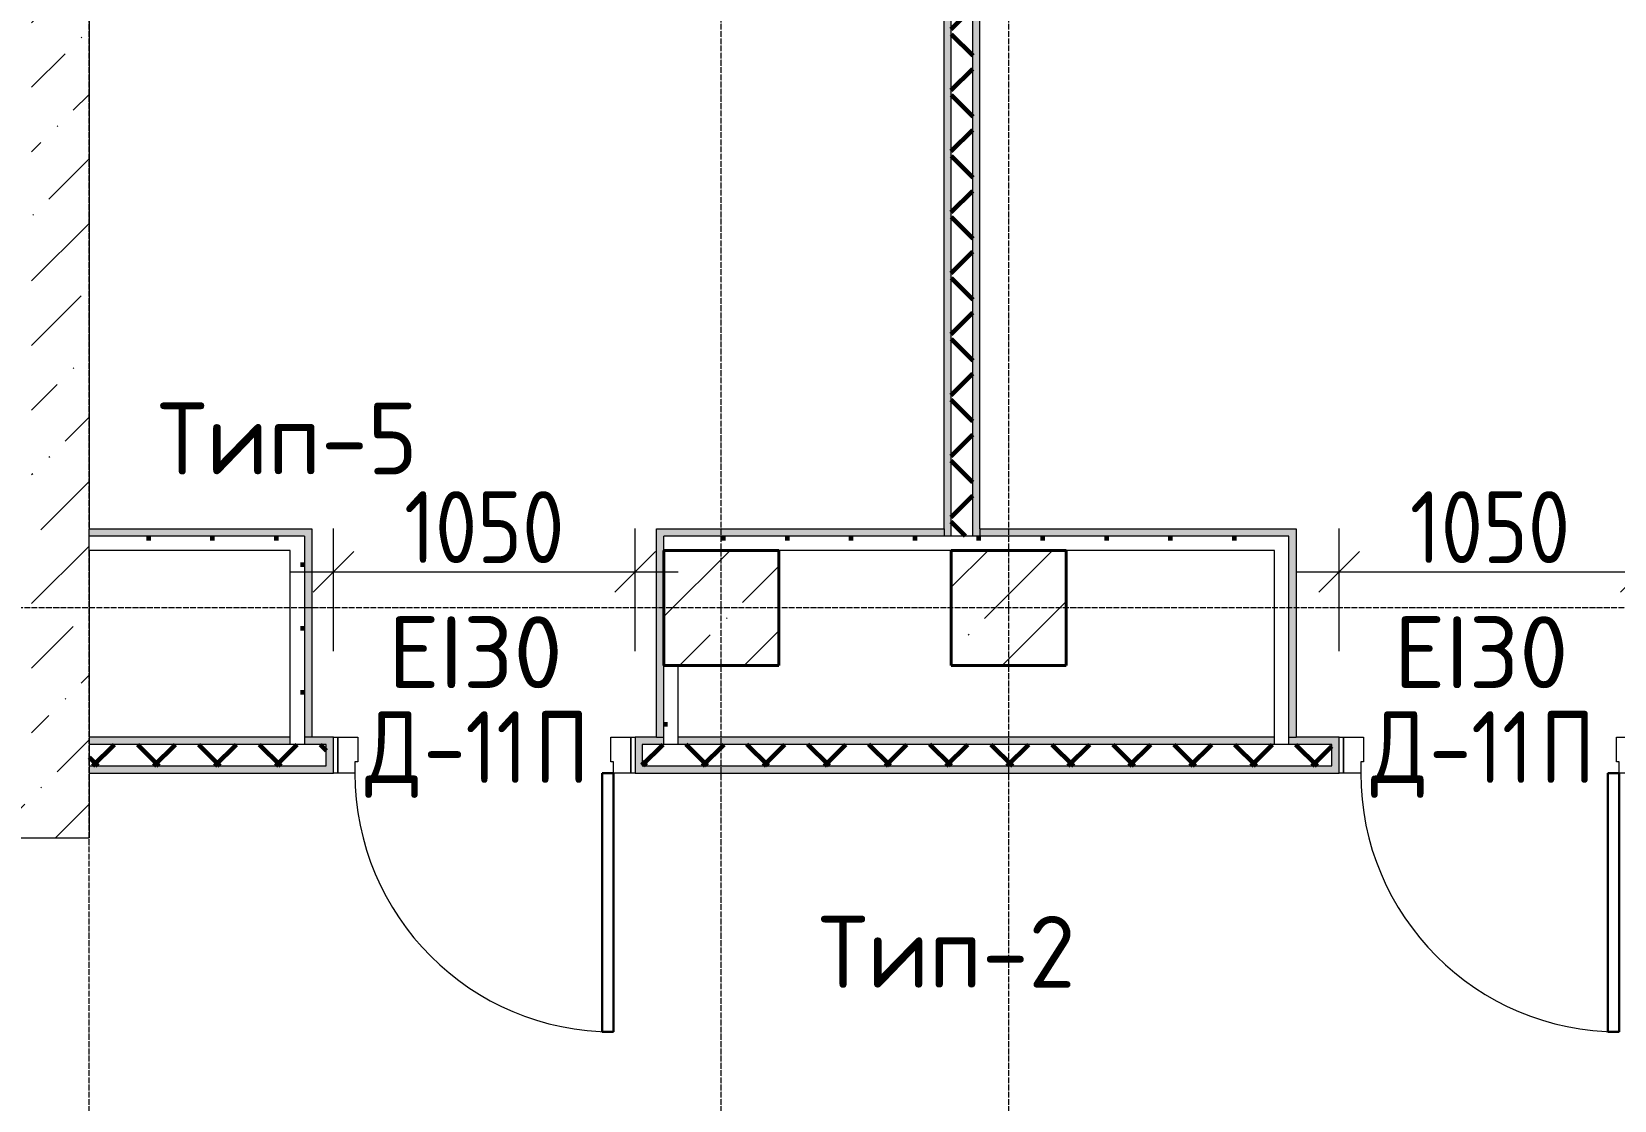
# Model space of a CAD drawing. Header units: millimetres. Extents: x -60946 to 138510, y -262288 to 24501.
# Drawn here: x 12409 to 17917, y -248622 to -244904 of the extents above; entities that cross this region are included whole.
import ezdxf

# ---------------------------------------------------------------- set-up
doc = ezdxf.new("R2010")
doc.units = ezdxf.units.MM
doc.linetypes.add('ADSK_Линия сетки', pattern=[25, 20, -2.5, 0, -2.5])
for name, color, linetype, lineweight in [('2)Тип-2', 3, 'Continuous', 60), ('2)Тип-5', 1, 'Continuous', 60), ('Двери', 7, 'Continuous', 9), ('Марки дверей', 7, 'Continuous', 20), ('Несущие колонны', 7, 'Continuous', 18), ('Оси', 7, 'Continuous', 9), ('Размеры', 7, 'Continuous', 9), ('Стены наружные', 7, 'Continuous', 18), ('Стены несущие', 7, 'Continuous', 30), ('Стены отделка', 7, 'Continuous', 30), ('Стены штриховка', 7, 'Continuous', 9)]:
    doc.layers.add(name, color=color, linetype=linetype, lineweight=lineweight)
doc.styles.add('GOST Common_2', font='', dxfattribs={"width": 0.9, "height": 250})
doc.styles.add('GOST Common_4', font='', dxfattribs={"height": 250})
doc.styles.add('ISOCPEUR', font='isocpeur.ttf', dxfattribs={"height": 250})
doc.styles.get('GOST Common_2').set_extended_font_data('GOST Common')
doc.styles.get('GOST Common_4').set_extended_font_data('GOST Common')
doc.dimstyles.new('ADSK_Основной_2_5_мм', dxfattribs={"dimscale": 304.8, "dimtxt": 251.428749, "dimasz": 0.463911, "dimexe": 0.492126, "dimexo": 0.984252, "dimgap": 0.098425, "dimtad": 1, "dimrnd": 0.01, "dimdsep": 46, "dimtxsty": 'GOST Common_2', "dimblk1": 'OBLIQUE', "dimblk2": 'OBLIQUE', "dimsah": 1, "dimcen": 0.09, "dimdle": 0.492126, "dimazin": 2, "dimtfac": 1, "dimtdec": 4, "dimtix": 1, "dimtmove": 0, "dimatfit": 3, "dimfxl": 1, "dimtvp": 1, "dimtolj": 1, "dimtzin": 0, "dimlwd": 20, "dimlwe": 20, "dimarcsym": 2})
pattern_1 = [(45, (9.36, -250313.7), (-224.5064, 224.5064), []), (45, (233.87, -250313.7), (-224.5064, 224.5064), [396.875, -79.375, 3.353, -76.022])]
pattern_2 = [(45, (9.36, -250313.7), (84.1895, 308.696), [396.875, -79.375, 3.353, -76.022])]
pattern_3 = [(45, (9.36, -250313.7), (-106.066, 106.066), []), (135, (9.36, -250313.7), (-106.066, -106.066), [])]
pattern_4 = [(0, (9.36, -250313.7), (111.125, 111.125), [55.562, -166.687]), (90, (37.14, -250341.49), (-111.125, 111.125), [55.562, -166.687])]

# ---------------------------------------------------------------- blocks, each defined once
blk = doc.blocks.new('ADSK_КолоннаЖБ_Прямоугольная - 400x400 мм-1807143-Маркировочный 5-й')
at = {"layer": 'Несущие колонны', "lineweight": 40}
for p, q in [((-200, 200), (200, 200)), ((-200, -200), (-200, 200)), ((200, 200), (200, -200)), ((200, -200), (-200, -200))]:
    blk.add_line(p, q, dxfattribs=at)
blk = doc.blocks.new('Дверь однопольная противопожарная - Д-11П 1100х2200 Дверной блок однопольный глухой_ EI30_ правое открывание-2274260-Маркировочный 5-й')
at = {"layer": 'Двери', "lineweight": 30}
for p, q in [((-450, 962.5), (-410, 962.5)), ((-450, 62.5), (-450, 962.5)), ((-410, 962.5), (-410, 62.5)), ((-410, 62.5), (-450, 62.5))]:
    blk.add_line(p, q, dxfattribs=at)
at = {"layer": 'Двери'}
for p, q in [((-525, 62.5), (-510, 62.5)), ((-525, -62.5), (-525, 62.5)), ((-510, 62.5), (-450, 62.5)), ((-510, -62.5), (-510, 62.5)), ((-510, 62.5), (-510, -62.5)), ((-450, 62.5), (-450, 22.5)), ((450, 62.5), (510, 62.5)), ((450, 22.5), (450, 62.5)), ((510, 62.5), (510, -62.5)), ((510, 62.5), (525, 62.5)), ((510, -62.5), (510, 62.5)), ((525, 62.5), (525, -62.5)), ((-450, 22.5), (-440, 22.5)), ((-440, 22.5), (-440, -62.5)), ((440, 22.5), (450, 22.5)), ((440, -62.5), (440, 22.5)), ((-510, -62.5), (-525, -62.5)), ((-440, -62.5), (-510, -62.5)), ((510, -62.5), (440, -62.5)), ((525, -62.5), (510, -62.5))]:
    blk.add_line(p, q, dxfattribs=at)
blk.add_arc((-450, 62.5), 900, 0, 90, dxfattribs=at)
blk = doc.blocks.new('_Oblique')
at = {"color": 0, "linetype": 'ByBlock', "lineweight": -2}
blk.add_line((-0.5, -0.5), (0.5, 0.5), dxfattribs=at)
blk = doc.blocks.new('*D6863')
at = {"layer": 'Defpoints', "color": 0, "transparency": 16777216}
for p in [(14509.4, -246782.8), (13459.4, -247358.7), (14509.4, -247358.7)]:
    blk.add_point(p, dxfattribs=at)
at = {"layer": 'Размеры', "color": 0, "lineweight": 20, "transparency": 16777216}
for p, q in [((13459.4, -247058.7), (13459.4, -246632.8)), ((14509.4, -247058.7), (14509.4, -246632.8)), ((13309.4, -246782.8), (14659.4, -246782.8))]:
    blk.add_line(p, q, dxfattribs=at)
at = {"layer": 'Размеры', "color": 0, "lineweight": 20, "transparency": 16777216, "xscale": 141.4, "yscale": 141.4, "zscale": 141.4, "rotation": 180}
blk.add_blockref('_Oblique', (13459.4, -246782.8), dxfattribs=at)
at = {"layer": 'Размеры', "color": 0, "lineweight": 20, "transparency": 16777216, "xscale": 141.4, "yscale": 141.4, "zscale": 141.4}
blk.add_blockref('_Oblique', (14509.4, -246782.8), dxfattribs=at)
at = {"layer": 'Размеры', "color": 0, "lineweight": 9, "transparency": 16777216, "insert": (13984.4, -246627.8), "char_height": 250, "width": 700.591, "attachment_point": 5, "style": 'GOST Common_2'}
blk.add_mtext('\\A1;1050', dxfattribs=at)
blk = doc.blocks.new('*D6864')
at = {"layer": 'Defpoints', "color": 0, "transparency": 16777216}
for p in [(18009.4, -246782.8), (16959.4, -247358.7), (18009.4, -247358.7)]:
    blk.add_point(p, dxfattribs=at)
at = {"layer": 'Размеры', "color": 0, "lineweight": 20, "transparency": 16777216}
for p, q in [((16959.4, -247058.7), (16959.4, -246632.8)), ((18009.4, -247058.7), (18009.4, -246632.8)), ((16809.4, -246782.8), (18159.4, -246782.8))]:
    blk.add_line(p, q, dxfattribs=at)
at = {"layer": 'Размеры', "color": 0, "lineweight": 20, "transparency": 16777216, "xscale": 141.4, "yscale": 141.4, "zscale": 141.4, "rotation": 180}
blk.add_blockref('_Oblique', (16959.4, -246782.8), dxfattribs=at)
at = {"layer": 'Размеры', "color": 0, "lineweight": 20, "transparency": 16777216, "xscale": 141.4, "yscale": 141.4, "zscale": 141.4}
blk.add_blockref('_Oblique', (18009.4, -246782.8), dxfattribs=at)
at = {"layer": 'Размеры', "color": 0, "lineweight": 9, "transparency": 16777216, "insert": (17484.4, -246627.8), "char_height": 250, "width": 700.591, "attachment_point": 5, "style": 'GOST Common_2'}
blk.add_mtext('\\A1;1050', dxfattribs=at)

msp = doc.modelspace()

# ---------------------------------------------------------------- hatches: boundary and pattern name
at = {"layer": '2)Тип-2'}
for points in [[(15609.3615, -246658.7359), (15609.3615, -240958.7359), (15584.3615, -240958.7359), (15584.3615, -246658.7359)], [(15684.3615, -246658.7359), (15709.3615, -246658.7359), (15709.3615, -241108.7359), (15684.3615, -241108.7359), (15684.3615, -246633.7359)]]:
    msp.add_hatch(color=256, dxfattribs=at).paths.add_polyline_path(points)
h = msp.add_hatch(dxfattribs=at)
h.set_pattern_fill('FP_4', color=256, style=0, pattern_type=2)
h.set_pattern_definition(pattern_3)
h.paths.add_polyline_path([(15684.3615, -246658.7359), (15684.3615, -241108.7359), (15609.3615, -241108.7359), (15609.3615, -246658.7359)])
h = msp.add_hatch(color=256, dxfattribs=at)
h.paths.add_polyline_path([(25334.3615, -247483.7359), (25359.3615, -247483.7359), (25359.3615, -247358.7359), (25209.3615, -247358.7359), (25209.3615, -247383.7359), (25334.3615, -247383.7359), (25334.3615, -247458.7359)])
h.paths.add_polyline_path([(26584.3615, -247483.7359), (26584.3615, -247383.7359), (26709.3615, -247383.7359), (26709.3615, -247358.7359), (26559.3615, -247358.7359), (26559.3615, -247483.7359)])
h.paths.add_polyline_path([(31809.3615, -247483.7359), (31834.3615, -247483.7359), (31834.3615, -247358.7359), (31684.3615, -247358.7359), (31684.3615, -247383.7359), (31809.3615, -247383.7359), (31809.3615, -247458.7359)])
h.paths.add_polyline_path([(33034.3615, -247483.7359), (33059.3615, -247483.7359), (33059.3615, -247383.7359), (33159.3615, -247383.7359), (33159.3615, -247358.7359), (33034.3615, -247358.7359)])
h.paths.add_polyline_path([(18009.3615, -247483.7359), (18034.3615, -247483.7359), (18034.3615, -247383.7359), (18184.3615, -247383.7359), (18184.3615, -247358.7359), (18009.3615, -247358.7359)])
h.paths.add_polyline_path([(16959.3615, -247483.7359), (16959.3615, -247358.7359), (16784.3615, -247358.7359), (16784.3615, -247383.7359), (16934.3615, -247383.7359), (16934.3615, -247483.7359)])
h.paths.add_polyline_path([(14534.3615, -247483.7359), (14534.3615, -247383.7359), (14609.3615, -247383.7359), (14609.3615, -247358.7359), (14509.3615, -247358.7359), (14509.3615, -247483.7359)])
h.paths.add_polyline_path([(13459.3615, -247483.7359), (13459.3615, -247358.7359), (13359.3615, -247358.7359), (13359.3615, -247383.7359), (13434.3615, -247383.7359), (13434.3615, -247483.7359)])
h.paths.add_polyline_path([(19409.3615, -247483.7359), (19434.3615, -247483.7359), (19434.3615, -247358.7359), (19309.3615, -247358.7359), (19309.3615, -247383.7359), (19409.3615, -247383.7359), (19409.3615, -247458.7359)])
h.paths.add_polyline_path([(20484.3615, -247483.7359), (20509.3615, -247483.7359), (20509.3615, -247383.7359), (20609.3615, -247383.7359), (20609.3615, -247358.7359), (20484.3615, -247358.7359)])
h.paths.add_polyline_path([(34409.3615, -247383.7359), (34409.3615, -247358.7359), (33209.3615, -247358.7359), (33209.3615, -247383.7359), (34026.3216, -247383.7359)])
h.paths.add_polyline_path([(29184.3615, -247383.7359), (30684.3615, -247383.7359), (30684.3615, -247358.7359), (29184.3615, -247358.7359)])
h.paths.add_polyline_path([(30734.3615, -247383.7359), (31634.3615, -247383.7359), (31634.3615, -247358.7359), (30734.3615, -247358.7359)])
h.paths.add_polyline_path([(14659.3615, -247383.7359), (16734.3615, -247383.7359), (16734.3615, -247358.7359), (14659.3615, -247358.7359)])
h.paths.add_polyline_path([(26759.3615, -247383.7359), (29134.3615, -247383.7359), (29134.3615, -247358.7359), (26759.3615, -247358.7359)])
h.paths.add_polyline_path([(23184.3615, -247383.7359), (24684.3615, -247383.7359), (24684.3615, -247358.7359), (23184.3615, -247358.7359)])
h.paths.add_polyline_path([(18234.3615, -247383.7359), (19259.3615, -247383.7359), (19259.3615, -247358.7359), (18234.3615, -247358.7359)])
h.paths.add_polyline_path([(25159.3615, -247383.7359), (25159.3615, -247358.7359), (24734.3615, -247358.7359), (24734.3615, -247383.7359)])
h.paths.add_polyline_path([(22475.0131, -247383.7359), (23134.3615, -247383.7359), (23134.3615, -247358.7359), (20659.3615, -247358.7359), (20659.3615, -247383.7359)])
h.paths.add_polyline_path([(13309.3615, -247383.7359), (13309.3615, -247358.7359), (12609.3615, -247358.7359), (12609.3615, -247383.7359)])
h = msp.add_hatch(dxfattribs=at)
h.set_pattern_fill('FP_4', color=256, style=0, pattern_type=2)
h.set_pattern_definition(pattern_3)
h.paths.add_polyline_path([(34434.3615, -247458.7359), (34434.3615, -247383.7359), (33059.3615, -247383.7359), (33059.3615, -247458.7359), (34409.3615, -247458.7359)])
h.paths.add_polyline_path([(26584.3615, -247458.7359), (31809.3615, -247458.7359), (31809.3615, -247383.7359), (26584.3615, -247383.7359)])
h.paths.add_polyline_path([(25334.3615, -247458.7359), (25334.3615, -247383.7359), (20509.3615, -247383.7359), (20509.3615, -247458.7359), (22475.0131, -247458.7359)])
h.paths.add_polyline_path([(16934.3615, -247458.7359), (16934.3615, -247383.7359), (14534.3615, -247383.7359), (14534.3615, -247458.7359), (16699.3589, -247458.7359)])
h.paths.add_polyline_path([(18034.3615, -247458.7359), (19409.3615, -247458.7359), (19409.3615, -247383.7359), (18034.3615, -247383.7359)])
h.paths.add_polyline_path([(12609.3615, -247458.7359), (13434.3615, -247458.7359), (13434.3615, -247383.7359), (12609.3615, -247383.7359)])
h = msp.add_hatch(color=256, dxfattribs=at)
h.paths.add_polyline_path([(25334.3615, -247483.7359), (25334.3615, -247458.7359), (20509.3615, -247458.7359), (20509.3615, -247483.7359), (22475.0131, -247483.7359)])
h.paths.add_polyline_path([(34434.3615, -247483.7359), (34434.3615, -247458.7359), (33059.3615, -247458.7359), (33059.3615, -247483.7359), (34409.3615, -247483.7359)])
h.paths.add_polyline_path([(26584.3615, -247483.7359), (31809.3615, -247483.7359), (31809.3615, -247458.7359), (26584.3615, -247458.7359)])
h.paths.add_polyline_path([(16699.3589, -247483.7359), (16934.3615, -247483.7359), (16934.3615, -247458.7359), (14534.3615, -247458.7359), (14534.3615, -247483.7359)])
h.paths.add_polyline_path([(19409.3615, -247483.7359), (19409.3615, -247458.7359), (18034.3615, -247458.7359), (18034.3615, -247483.7359), (18143.2725, -247483.7359)])
h.paths.add_polyline_path([(12609.3615, -247483.7359), (13434.3615, -247483.7359), (13434.3615, -247458.7359), (12609.3615, -247458.7359)])
at = {"layer": '2)Тип-5', "true_color": 0xd50000}
for points in [[(13384.3615, -246658.7359), (13384.3615, -246633.7359), (12609.3615, -246633.7359), (12609.3615, -246658.7359), (13359.3615, -246658.7359)], [(13384.3615, -247358.7359), (13384.3615, -246658.7359), (13359.3615, -246658.7359), (13359.3615, -247358.7359)], [(14609.3615, -247358.7359), (14609.3615, -246633.7359), (14584.3615, -246633.7359), (14584.3615, -247358.7359)], [(16784.3615, -247358.7359), (16809.3615, -247358.7359), (16809.3615, -246658.7359), (16784.3615, -246658.7359), (16784.3615, -247220.452)]]:
    msp.add_hatch(color=12, dxfattribs=at).paths.add_polyline_path(points)
h = msp.add_hatch(dxfattribs=at)
h.set_pattern_fill('FP_8', color=12, style=0, pattern_type=2)
h.set_pattern_definition(pattern_4)
h.paths.add_polyline_path([(13359.3615, -246708.7359), (13359.3615, -246658.7359), (12609.3615, -246658.7359), (12609.3615, -246708.7359), (13309.3615, -246708.7359)])
h = msp.add_hatch(color=12, dxfattribs=at)
h.paths.add_polyline_path([(16809.3615, -246658.7359), (16809.3615, -246633.7359), (15709.3615, -246633.7359), (15709.3615, -246658.7359), (16784.3615, -246658.7359)])
h.paths.add_polyline_path([(14609.3615, -246658.7359), (15584.3615, -246658.7359), (15584.3615, -246633.7359), (14609.3615, -246633.7359)])
h = msp.add_hatch(dxfattribs=at)
h.set_pattern_fill('FP_8', color=12, style=0, pattern_type=2)
h.set_pattern_definition(pattern_4)
h.paths.add_polyline_path([(14659.3615, -247383.7359), (14659.3615, -247108.7359), (14609.3615, -247108.7359), (14609.3615, -247383.7359)])
h.paths.add_polyline_path([(14609.3615, -246708.7359), (14659.3615, -246708.7359), (14659.3615, -246658.7359), (14609.3615, -246658.7359)])
h = msp.add_hatch(dxfattribs=at)
h.set_pattern_fill('FP_8', color=12, style=0, pattern_type=2)
h.set_pattern_definition(pattern_4)
h.paths.add_polyline_path([(16784.3615, -246708.7359), (16784.3615, -246658.7359), (14659.3615, -246658.7359), (14659.3615, -246708.7359), (16734.3615, -246708.7359)])
h = msp.add_hatch(dxfattribs=at)
h.set_pattern_fill('FP_8', color=12, style=0, pattern_type=2)
h.set_pattern_definition(pattern_4)
h.paths.add_polyline_path([(13359.3615, -247383.7359), (13359.3615, -246708.7359), (13309.3615, -246708.7359), (13309.3615, -247383.7359)])
at = {"layer": 'Несущие колонны', "lineweight": 9}
h = msp.add_hatch(dxfattribs=at)
h.set_pattern_fill('FP_1', color=256, style=0, pattern_type=2)
h.set_pattern_definition(pattern_1)
h.paths.add_polyline_path([(14659.3615, -247108.7359), (15009.3615, -247108.7359), (15009.3615, -246708.7359), (14609.3615, -246708.7359), (14609.3615, -247108.7359)])
h = msp.add_hatch(dxfattribs=at)
h.set_pattern_fill('FP_1', color=256, style=0, pattern_type=2)
h.set_pattern_definition(pattern_1)
h.paths.add_polyline_path([(15609.3615, -247108.7359), (16009.3615, -247108.7359), (16009.3615, -246708.7359), (15609.3615, -246708.7359)])
at = {"layer": 'Стены наружные', "lineweight": 9}
h = msp.add_hatch(dxfattribs=at)
h.set_pattern_fill('FP_2', color=256, style=0, pattern_type=2)
h.set_pattern_definition(pattern_2)
h.paths.add_polyline_path([(12409.3615, -247508.7359), (12609.3615, -247508.7359), (12609.3615, -239308.7359), (12409.3615, -239308.7359), (12409.3615, -247220.452)])
h = msp.add_hatch(dxfattribs=at)
h.set_pattern_fill('FP_2', color=256, style=0, pattern_type=2)
h.set_pattern_definition(pattern_2)
h.paths.add_polyline_path([(9894.3615, -247708.7359), (9894.3615, -247508.7359), (9009.3615, -247508.7359), (9009.3615, -247708.7359), (9479.7911, -247708.7359)])
h.paths.add_polyline_path([(12609.3615, -247708.7359), (12609.3615, -247508.7359), (11444.3615, -247508.7359), (11444.3615, -247708.7359)])

# ---------------------------------------------------------------- linework, layer by layer
at = {"layer": 'Несущие колонны', "lineweight": 9}
for p, q in [((14659.3615, -246708.7359), (14609.3615, -246708.7359)), ((14609.3615, -247108.7359), (14609.3615, -246708.7359)), ((15009.3615, -246708.7359), (14659.3615, -246708.7359)), ((15009.3615, -246708.7359), (15009.3615, -247108.7359)), ((16009.3615, -246708.7359), (15609.3615, -246708.7359)), ((15609.3615, -247108.7359), (15609.3615, -246708.7359)), ((16009.3615, -246708.7359), (16009.3615, -247108.7359)), ((14659.3615, -247108.7359), (14609.3615, -247108.7359)), ((15009.3615, -247108.7359), (14659.3615, -247108.7359)), ((16009.3615, -247108.7359), (15609.3615, -247108.7359))]:
    msp.add_line(p, q, dxfattribs=at)
at = {"layer": 'Оси', "color": 253, "linetype": 'ADSK_Линия сетки', "lineweight": 5, "true_color": 0xaaaaaa}
for p, q in [((12609.3615, -261287.5872), (12609.3615, -240286.2598)), ((14809.3615, -261287.5872), (14809.3615, -240286.2598)), ((15809.3615, -261287.5872), (15809.3615, -240286.2598)), ((62528.5982, -246908.7359), (-25230.7352, -246908.7359))]:
    msp.add_line(p, q, dxfattribs=at)
at = {"layer": 'Стены несущие', "lineweight": 9}
for p, q in [((12609.3615, -240958.7359), (12609.3615, -246633.7359)), ((15584.3615, -246633.7359), (15584.3615, -240958.7359)), ((15709.3615, -246633.7359), (15709.3615, -241108.7359)), ((12609.3615, -246708.7359), (12609.3615, -247358.7359)), ((13309.3615, -246708.7359), (12609.3615, -246708.7359)), ((13309.3615, -247358.7359), (13309.3615, -246708.7359)), ((16734.3615, -246708.7359), (14659.3615, -246708.7359)), ((16734.3615, -247358.7359), (16734.3615, -246708.7359)), ((14659.3615, -247358.7359), (14659.3615, -247108.7359)), ((13309.3615, -247358.7359), (12609.3615, -247358.7359)), ((13459.3615, -247358.7359), (13384.3615, -247358.7359)), ((14584.3615, -247358.7359), (14509.3615, -247358.7359)), ((16734.3615, -247358.7359), (14659.3615, -247358.7359)), ((16959.3615, -247358.7359), (16809.3615, -247358.7359)), ((12609.3615, -247483.7359), (12609.3615, -247708.7359)), ((12609.3615, -247483.7359), (13459.3615, -247483.7359)), ((14509.3615, -247483.7359), (16959.3615, -247483.7359)), ((11444.3615, -247708.7359), (12609.3615, -247708.7359))]:
    msp.add_line(p, q, dxfattribs=at)
at = {"layer": 'Стены отделка', "lineweight": 9}
for p, q in [((12609.3615, -246633.7359), (13384.3615, -246633.7359)), ((13384.3615, -246633.7359), (13384.3615, -247358.7359)), ((14584.3615, -247358.7359), (14584.3615, -246633.7359)), ((14584.3615, -246633.7359), (15584.3615, -246633.7359)), ((15709.3615, -246633.7359), (16809.3615, -246633.7359)), ((16809.3615, -246633.7359), (16809.3615, -247358.7359))]:
    msp.add_line(p, q, dxfattribs=at)
at = {"layer": 'Стены штриховка', "lineweight": 9}
for p, q in [((15609.3615, -246658.7359), (15609.3615, -240708.7359)), ((15684.3615, -246658.7359), (15684.3615, -241108.7359)), ((12609.3615, -246708.7359), (12609.3615, -246633.7359)), ((13359.3615, -246658.7359), (12609.3615, -246658.7359)), ((13359.3615, -246658.7359), (13359.3615, -247383.7359)), ((14609.3615, -247383.7359), (14609.3615, -246658.7359)), ((16784.3615, -246658.7359), (14609.3615, -246658.7359)), ((15584.3615, -246633.7359), (15584.3615, -246658.7359)), ((15709.3615, -246633.7359), (15709.3615, -246658.7359)), ((16784.3615, -247383.7359), (16784.3615, -246658.7359)), ((14609.3615, -246708.7359), (14659.3615, -246708.7359)), ((14659.3615, -247108.7359), (14609.3615, -247108.7359)), ((12609.3615, -247358.7359), (12609.3615, -247483.7359)), ((13434.3615, -247383.7359), (12609.3615, -247383.7359)), ((13309.3615, -247383.7359), (13309.3615, -247358.7359)), ((13384.3615, -247358.7359), (13359.3615, -247358.7359)), ((13434.3615, -247458.7359), (13434.3615, -247383.7359)), ((16934.3615, -247383.7359), (14534.3615, -247383.7359)), ((14534.3615, -247383.7359), (14534.3615, -247458.7359)), ((14584.3615, -247358.7359), (14609.3615, -247358.7359)), ((14659.3615, -247383.7359), (14659.3615, -247358.7359)), ((16734.3615, -247383.7359), (16734.3615, -247358.7359)), ((16784.3615, -247358.7359), (16809.3615, -247358.7359)), ((16934.3615, -247458.7359), (16934.3615, -247383.7359)), ((12609.3615, -247458.7359), (13434.3615, -247458.7359)), ((14534.3615, -247458.7359), (16934.3615, -247458.7359))]:
    msp.add_line(p, q, dxfattribs=at)

# ---------------------------------------------------------------- block references
at = {"layer": 'Двери', "color": 8, "true_color": 0x7f7f7f, "rotation": 180}
for p in [(13984.3615, -247421.2359), (17484.3615, -247421.2359)]:
    msp.add_blockref('Дверь однопольная противопожарная - Д-11П 1100х2200 Дверной блок однопольный глухой_ EI30_ правое открывание-2274260-Маркировочный 5-й', p, dxfattribs=at)
at = {"layer": 'Несущие колонны', "lineweight": 40, "rotation": 89.9999999999999}
for p in [(14809.3615, -246908.7359), (15809.3615, -246908.7359)]:
    msp.add_blockref('ADSK_КолоннаЖБ_Прямоугольная - 400x400 мм-1807143-Маркировочный 5-й', p, dxfattribs=at)

# ---------------------------------------------------------------- texts
at = {"layer": '2)Тип-2', "color": 116, "lineweight": 30, "true_color": 0x008040, "insert": (15148.4241, -247980.1269), "char_height": 250, "width": 673.4175, "attachment_point": 1, "style": 'GOST Common_4'}
msp.add_mtext('Тип-2', dxfattribs=at)
at = {"layer": '2)Тип-5', "color": 116, "lineweight": 30, "true_color": 0x008040, "insert": (12848.7284, -246194.4933), "char_height": 250, "width": 798.450928, "attachment_point": 1, "style": 'GOST Common_4'}
msp.add_mtext('Тип-5', dxfattribs=at)
at = {"layer": 'Марки дверей', "color": 1, "lineweight": 5, "true_color": 0xff0000, "char_height": 250, "width": 737.5525, "attachment_point": 1, "style": 'ISOCPEUR'}
for insert in [(13649.9912, -246938.0186), (17149.9912, -246938.0186)]:
    msp.add_mtext('EI30', dxfattribs=dict(at, insert=insert))
at = {"layer": 'Марки дверей', "lineweight": 5, "char_height": 250, "attachment_point": 1, "style": 'GOST Common_2'}
for s, insert, width in [('\\fGOST Common|b0|i0|c204|p34|;\\W.9;Д', (13570.4912, -247268.1092), 245.316375), ('-11', (13772.8975, -247268.1092), 468.987187), ('\\fGOST Common|b0|i0|c204|p34|;\\W.9;П', (14159.8506, -247268.1092), 216.455625), ('\\fGOST Common|b0|i0|c204|p34|;\\W.9;Д', (17070.4912, -247268.1092), 245.316375), ('-11', (17272.8975, -247268.1092), 468.987187), ('\\fGOST Common|b0|i0|c204|p34|;\\W.9;П', (17659.8506, -247268.1092), 216.455625)]:
    msp.add_mtext(s, dxfattribs=dict(at, insert=insert, width=width))

# ---------------------------------------------------------------- dimensions: what is measured, and where the dimension line sits
at = {"layer": 'Размеры', "lineweight": 9}
for base, p1, p2, picture, middle in [((14509.3615, -246782.752), (13459.3615, -247358.7359), (14509.3615, -247358.7359), '*D6863', (13984.3615, -246627.752)), ((18009.3615, -246782.752), (16959.3615, -247358.7359), (18009.3615, -247358.7359), '*D6864', (17484.3615, -246627.752))]:
    dim = msp.add_linear_dim(base=base, p1=p1, p2=p2, dimstyle='ADSK_Основной_2_5_мм', override={"dimpost": '<>', "dimfxl": 1050}, dxfattribs=at)
    dim.commit()
    dim.dimension.update_dxf_attribs({"geometry": picture, "text_midpoint": middle})

doc.saveas('drawing.dxf')
